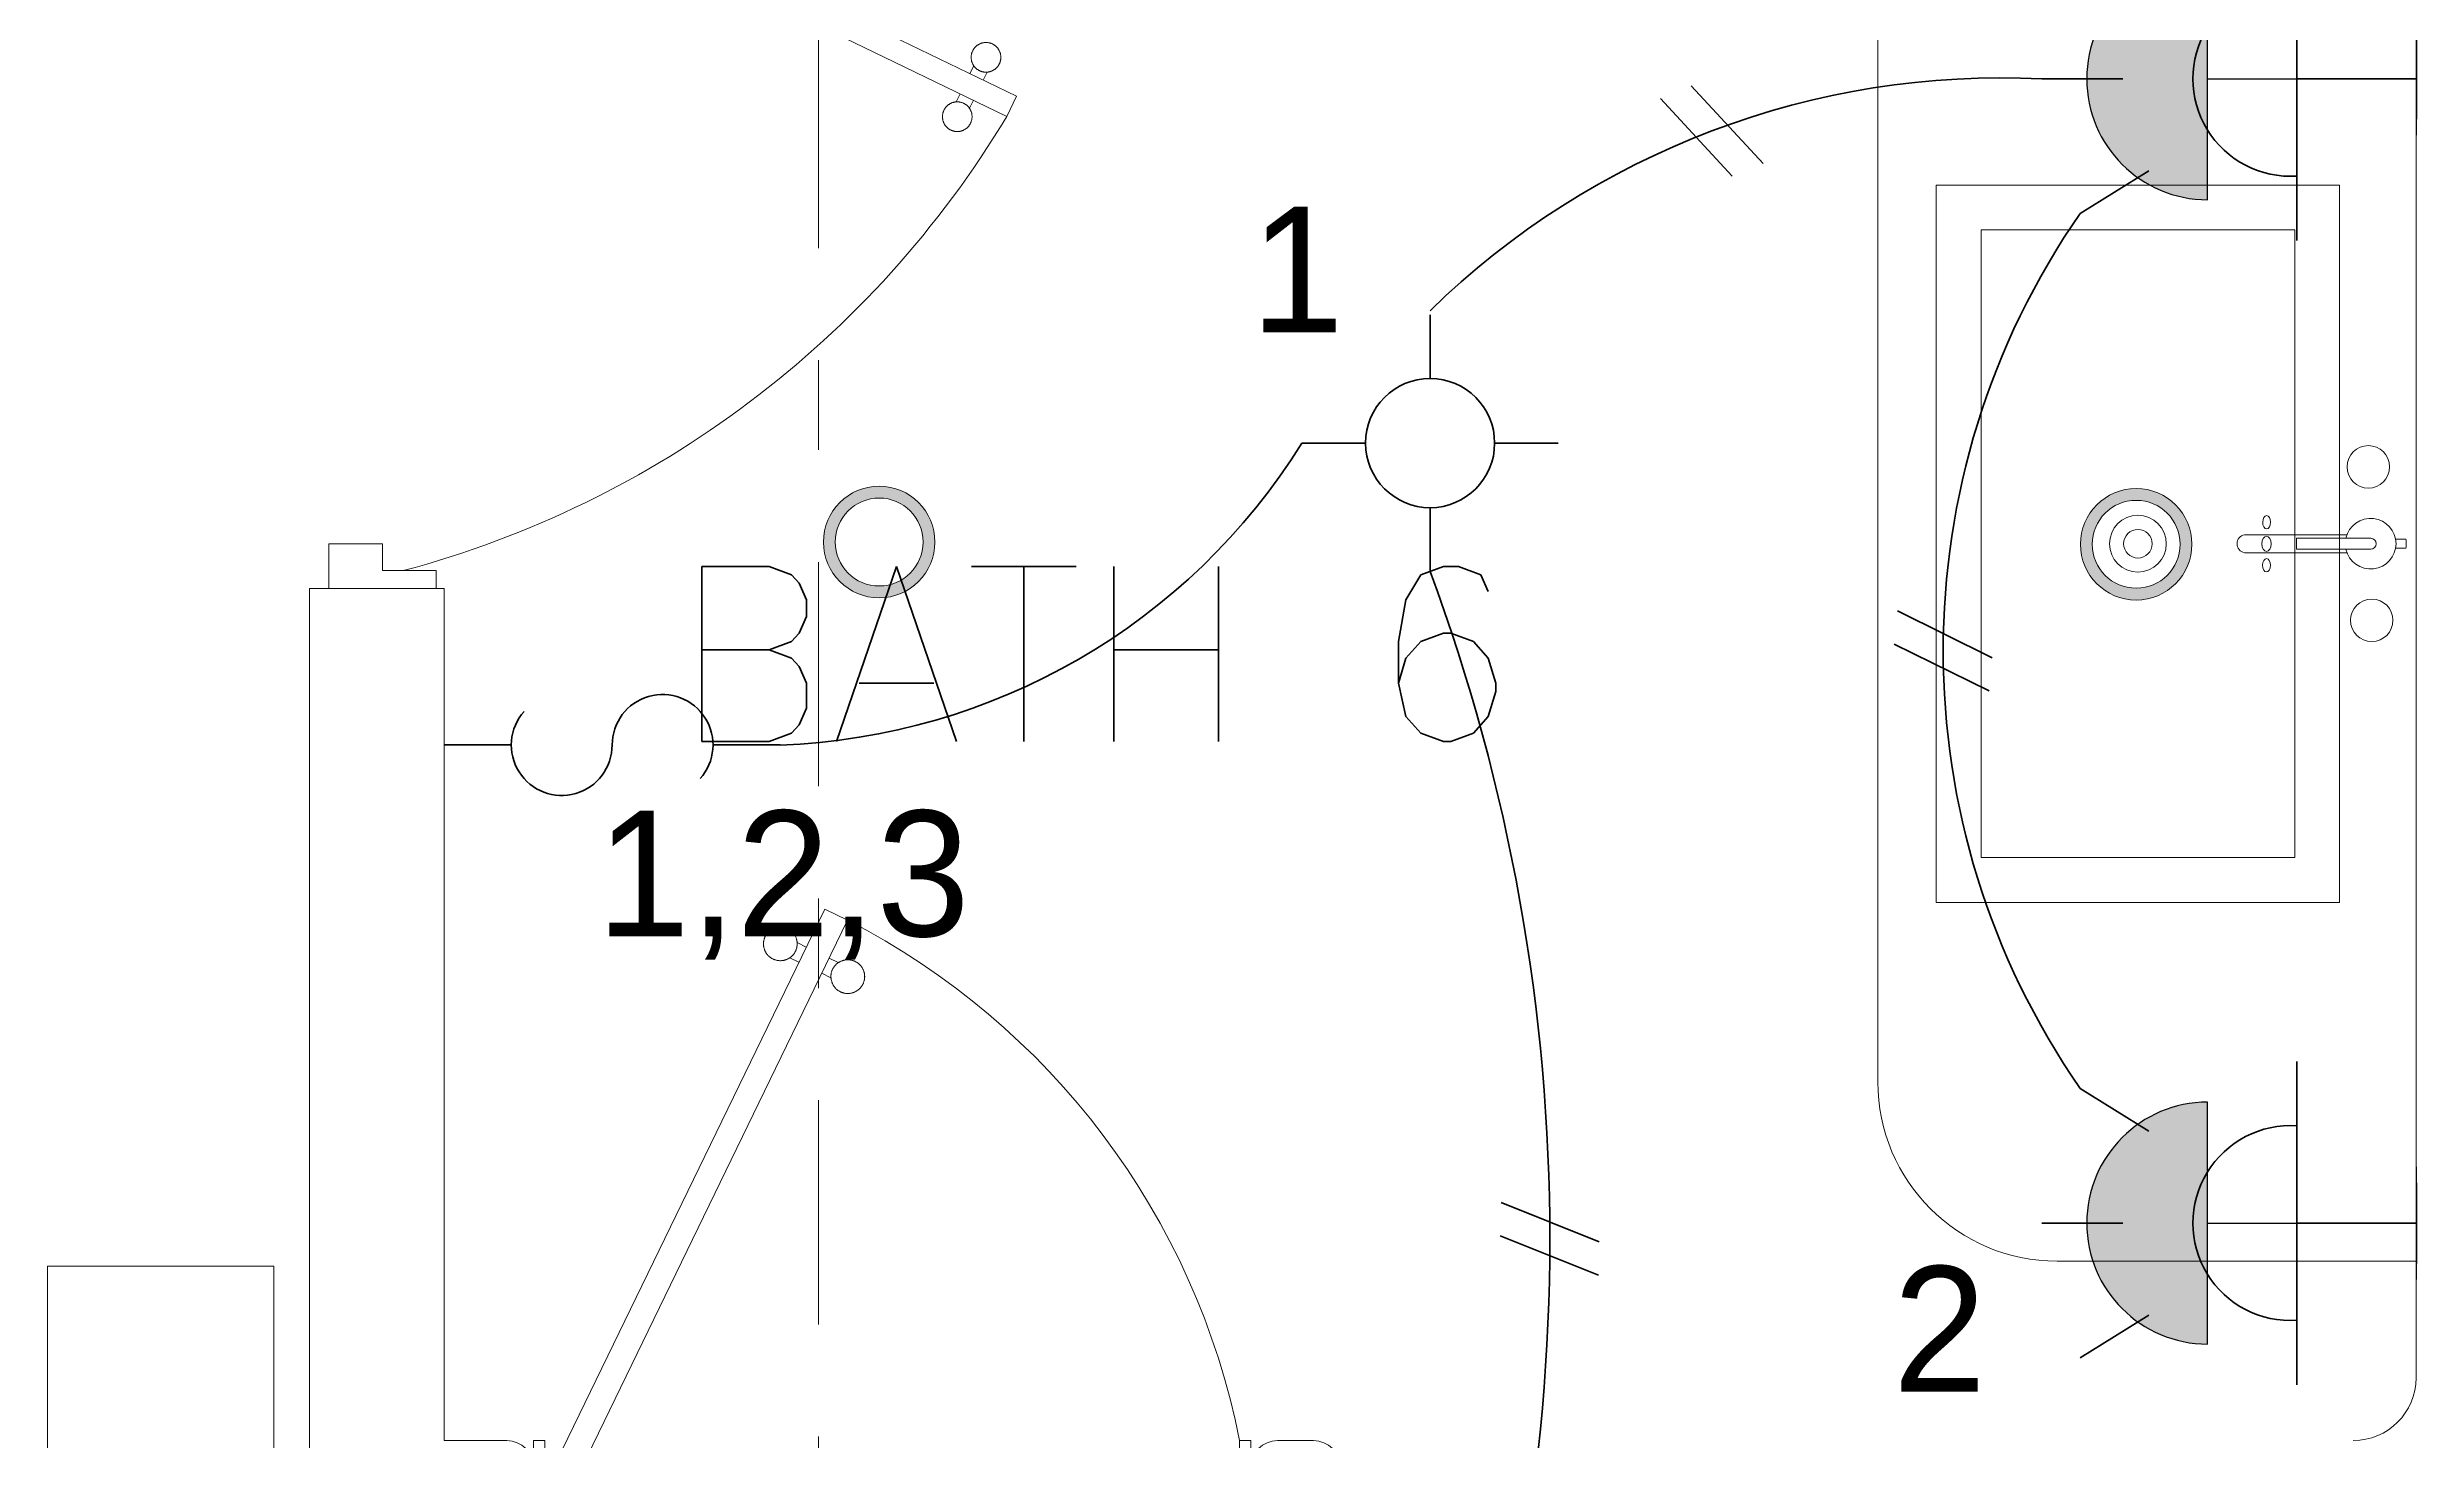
# Model space of a CAD drawing. Header units: metres. Extents: x 14 to 2416, y -346 to 476.
# Drawn here: x 39.859 to 42.502, y -72.826 to -71.273 of the extents above; entities that cross this region are included whole.
import ezdxf

# ---------------------------------------------------------------- set-up
doc = ezdxf.new("R2010")
doc.units = ezdxf.units.M
for name, pattern in [('0', [0]), ('CONTINU', [0]), ('DASHDOT', [1, 0.5, -0.25, 0, -0.25])]:
    doc.linetypes.add(name, pattern=pattern)
doc.layers.get('0').update_dxf_attribs({"linetype": '0', "lineweight": 20})
doc.layers.add('1', color=1, linetype='Continuous')
doc.layers.add('MAVA Luminarias', color=1, linetype='Continuous')
for name, color, linetype, lineweight in [('A-ANNO-TEXT', 20, 'Continuous', 13), ('A-DOOR', 35, 'Continuous', 5), ('A-SECT-IDEN', 251, 'CONTINU', 9), ('A-WALL', 250, 'Continuous', 20), ('baños', 251, 'Continuous', 0), ('E Salida Interruptores', 22, 'Continuous', 40), ('E Salida Luces', 22, 'Continuous', 40), ('E Tuberia Emp Losa', 22, 'Continuous', 40), ('MAVA -LUMINARIAS', 1, 'Continuous', 18), ('MOBILIARIOS', 252, 'Continuous', 0), ('textos', 7, 'Continuous', 0)]:
    doc.layers.add(name, color=color, linetype=linetype, lineweight=lineweight)
doc.styles.add('CENTURY GOTHIC', font='GOTHIC.TTF')
doc.styles.get("Standard").update_dxf_attribs({"font": 'arial.ttf', "height": 0.1875})

# ---------------------------------------------------------------- blocks, each defined once
blk = doc.blocks.new('downlight')
at = {"layer": 'MAVA -LUMINARIAS'}
h = blk.add_hatch(color=3, dxfattribs=at)
h.dxf.hatch_style = 1
h.paths.add_polyline_path([(-5.416, -22.4571, 1), (-5.2917, -22.4571, 1)])
h.paths.add_polyline_path([(-5.3048, -22.4571, -1), (-5.4029, -22.4571, -1)], flags=16)
at = {"layer": 'MAVA -LUMINARIAS', "color": 3}
for radius in [0.0622, 0.049]:
    blk.add_circle((-5.3539, -22.4571), radius, dxfattribs=at)
blk = doc.blocks.new('SCONCE 2')
at = {"layer": 'MAVA Luminarias', "linetype": 'Continuous'}
blk.add_hatch(color=1, dxfattribs=at).paths.add_polyline_path([(0.3422, -0.2405, 1), (-0.169, -0.2405)])
at = {"layer": 'MAVA Luminarias', "color": 1, "linetype": 'Continuous'}
for p, q in [((-0.169, -0.2405), (0.3422, -0.2405)), ((0.0866, -0.2405), (0.0866, -0.6823)), ((-0.0323, -0.6823), (0.2056, -0.6823))]:
    blk.add_line(p, q, dxfattribs=at)
blk.add_arc((0.0866, -0.2405), 0.2556, 0, 180, dxfattribs=at)
blk = doc.blocks.new('P90')
at = {"layer": 'A-DOOR'}
for p, q in [((-0.0476, -0.8576), (0.6364, -0.5264)), ((0.6473, -0.5489), (0.6364, -0.5264)), ((-0.0368, -0.88), (0.6473, -0.5489)), ((0.5843, -0.5517), (0.58, -0.5427)), ((0.5992, -0.5445), (0.5949, -0.5355)), ((0.5952, -0.5741), (0.5995, -0.5831)), ((0.6101, -0.5669), (0.6144, -0.5759)), ((-0.0368, -0.88), (-0.0476, -0.8576))]:
    blk.add_line(p, q, dxfattribs=at)
for points in [[(-0.06, -0.02), (-0.06, -0.05), (-0.12, -0.05), (-0.12, 0), (0, 0), (0, -0.02)], [(-0.0668, -0.88), (-0.0668, -0.85), (-0.1268, -0.85), (-0.1268, -0.9), (-0.0068, -0.9), (-0.0068, -0.88)]]:
    blk.add_lwpolyline(points, close=True, dxfattribs=at)
blk.add_arc((-0.3259, -1.105), 1.1228, 31.0139, 75.0797, dxfattribs=at)
for points in [[(0.5812, -0.5096), (0.5857, -0.5096), (0.5933, -0.5141), (0.5977, -0.5218), (0.5977, -0.5306), (0.5933, -0.5383), (0.5856, -0.5427), (0.5767, -0.5427), (0.5691, -0.5383), (0.5647, -0.5306), (0.5647, -0.5217), (0.5691, -0.514), (0.5768, -0.5096), (0.5812, -0.5096)], [(0.6133, -0.5758), (0.6177, -0.5758), (0.6254, -0.5803), (0.6298, -0.5879), (0.6298, -0.5968), (0.6253, -0.6045), (0.6176, -0.6089), (0.6088, -0.6089), (0.6011, -0.6044), (0.5967, -0.5967), (0.5967, -0.5879), (0.6011, -0.5802), (0.6088, -0.5758), (0.6133, -0.5758)]]:
    blk.add_open_spline(points, degree=2, dxfattribs=at)
blk = doc.blocks.new('A$C3685e79b')
at = {"layer": 'A-DOOR'}
for p, q in [((0.0125, 0.05), (0.3248, 0.6926)), ((0.3248, 0.6926), (0.3503, 0.6802)), ((0.038, 0.0376), (0.3503, 0.6802)), ((0.296, 0.6333), (0.2858, 0.6383)), ((0.3042, 0.6503), (0.294, 0.6552)), ((0.3297, 0.6379), (0.3399, 0.6329)), ((0.3215, 0.621), (0.3317, 0.616)), ((0.038, 0.0376), (0.0125, 0.05))]:
    blk.add_line(p, q, dxfattribs=at)
for points in [[(0, 0), (0.025, 0), (0.025, 0.025), (0.0125, 0.025), (0.0125, 0.1), (0, 0.1), (0, 0)], [(0.8, 0), (0.775, 0), (0.775, 0.025), (0.7875, 0.025), (0.7875, 0.1), (0.8, 0.1), (0.8, 0)]]:
    blk.add_lwpolyline(points, dxfattribs=at)
blk.add_arc((-0.0309, -0.0619), 0.8343, 11.1901, 62.8126, dxfattribs=at)
for points in [[(0.294, 0.6539), (0.294, 0.659), (0.289, 0.6677), (0.2802, 0.6727), (0.2702, 0.6727), (0.2614, 0.6677), (0.2564, 0.6589), (0.2564, 0.6489), (0.2614, 0.6401), (0.2702, 0.6351), (0.2803, 0.6351), (0.289, 0.6401), (0.294, 0.6489), (0.294, 0.6539)], [(0.3693, 0.6173), (0.3693, 0.6224), (0.3642, 0.6311), (0.3555, 0.6361), (0.3454, 0.6361), (0.3367, 0.6311), (0.3316, 0.6224), (0.3317, 0.6123), (0.3367, 0.6035), (0.3454, 0.5985), (0.3555, 0.5985), (0.3643, 0.6036), (0.3693, 0.6123), (0.3693, 0.6173)]]:
    blk.add_open_spline(points, degree=2, dxfattribs=at)
blk = doc.blocks.new('A$C8d867532')
at = {"layer": 'baños', "linetype": 'Continuous'}
blk.add_line((0.0395, 0.4062, 0), (0.1223, 0.4062, 0.0004), dxfattribs=at)
at = {"layer": 'baños'}
for points in [[(0.0743, 0.8), (0.5243, 0.8), (0.5243, 0), (0.0743, 0)], [(0.1243, 0.75), (0.4743, 0.75), (0.4743, 0.05), (0.1243, 0.05)]]:
    blk.add_lwpolyline(points, close=True, dxfattribs=at)
at = {"layer": 'baños', "linetype": 'Continuous'}
blk.add_lwpolyline([(0.0672, 0.3939, -9.082434), (0.0672, 0.4062)], format="xyb", dxfattribs=at)
for points, elevation in [([(0.0114, 0.405), (0.0005, 0.405), (0, 0.4043), (0, 0.3957)], 0), ([(0.1223, 0.4062), (0.1223, 0.3939)], 0.0004), ([(0, 0.3957), (0.0005, 0.395), (0.0114, 0.395)], 0)]:
    blk.add_lwpolyline(points, dxfattribs=dict(at, elevation=elevation))
at = {"layer": 'baños', "linetype": 'Continuous', "elevation": 0}
for points in [[(0.0333, 0.4, -0.385153), (0.0395, 0.4062), (0.0395, 0.4062)], [(0.0333, 0.4, 0.385153), (0.0395, 0.3939), (0.0395, 0.3939)], [(0.0661, 0.4101), (0.1804, 0.4101, -0.363105), (0.1887, 0.4, -0.363105), (0.1804, 0.39), (0.0661, 0.39)]]:
    blk.add_lwpolyline(points, format="xyb", dxfattribs=at)
at = {"layer": 'baños', "linetype": 'Continuous', "extrusion": (1.31781e-06, -1, -8.43443e-26), "elevation": -0.3939}
blk.add_lwpolyline([(0.1223, 0.0004), (0.0395, 0)], close=True, dxfattribs=at)
at = {"layer": 'baños', "linetype": 'Continuous'}
for centre, radius in [((0.0422, 0.4857), 0.0237), ((0.2993, 0.4), 0.0317), ((0.2993, 0.4), 0.0159), ((0.0384, 0.3146), 0.0237)]:
    blk.add_circle(centre, radius, dxfattribs=at)
at = {"layer": 'baños', "linetype": 'Continuous', "extrusion": (3.61622e-27, 8.43443e-26, -1)}
for centre, major_axis, ratio in [((0.1557, 0.424), (0.00005, -0.0075), 0.581577), ((0.1558, 0.4), (0, -0.0085), 0.599546), ((0.1558, 0.376), (0.00005, -0.0075), 0.581577)]:
    blk.add_ellipse(centre, major_axis=major_axis, ratio=ratio, dxfattribs=at)
at = {"layer": 'baños', "linetype": 'Continuous', "flags": 8}
for tag, p in [('TRADENAME', (0.1887, 0.4, 0)), ('MODELNUMBER', (0.1887, 0.4, 0)), ('MATERIAL', (0.1888, 0.4, 0)), ('PRODUCT', (0.1888, 0.4, 0))]:
    blk.add_attdef(tag, p, '', height=0.0000254, rotation=270.0001, dxfattribs=at)
at = {"layer": 'baños', "linetype": 'Continuous'}
for tag, p in [('MATERIAL', (0.299, 0.3999)), ('PRODUCT', (0.299, 0.3999)), ('TRADENAME', (0.2991, 0.3999)), ('MODELNUMBER', (0.2991, 0.3999))]:
    blk.add_attdef(tag, p, '', height=0.0000254, rotation=90.0001, dxfattribs=at)
blk = doc.blocks.new('PL BASE 1N NASAS 09')
at = {"layer": 'A-WALL'}
for p, q in [((-107.8811, -35.5197), (-107.8811, -37.3797)), ((-110.2311, -39.9197), (-110.2311, -36.4997)), ((-110.0811, -36.4997), (-110.2311, -36.4997)), ((-110.0811, -36.4997), (-110.0811, -37.4497)), ((-110.0111, -37.4497), (-110.0811, -37.4497)), ((-109.1111, -37.4497), (-109.1511, -37.4497))]:
    blk.add_line(p, q, dxfattribs=at)
for centre, radius, start, end in [((-107.9511, -37.3797), 0.07, 270, 0), ((-110.0111, -37.4797), 0.03, 0, 90), ((-109.1511, -37.4797), 0.03, 90, 180), ((-109.1111, -37.4797), 0.03, 0, 90)]:
    blk.add_arc(centre, radius, start, end, dxfattribs=at)
at = {"layer": 'baños'}
for p, q in [((-108.4815, -35.8497), (-108.4815, -37.0497)), ((-108.2815, -37.2497), (-107.8815, -37.2497))]:
    blk.add_line(p, q, dxfattribs=at)
blk.add_arc((-108.2815, -37.0497), 0.2, 180, 270, dxfattribs=at)
blk.add_blockref('A$C3685e79b', (-109.9811, -37.5497))
at = {"layer": '1'}
ref = blk.add_blockref('A$C8d867532', (-107.8921, -36.8497), dxfattribs=dict(at, xscale=-1))
ref.add_attrib('MATERIAL', 'VITREOUS CHINA', (-108.1911, -36.4498), dxfattribs={"layer": 'baños', "linetype": 'Continuous', "height": 0.0000254, "rotation": 89.9999})
ref.add_attrib('PRODUCT', 'BATHROOM SINK', (-108.1911, -36.4498), dxfattribs={"layer": 'baños', "linetype": 'Continuous', "height": 0.0000254, "rotation": 89.9999})
ref.add_attrib('TRADENAME', 'VOX', (-108.1912, -36.4498), dxfattribs={"layer": 'baños', "linetype": 'Continuous', "height": 0.0000254, "rotation": 89.9999})
ref.add_attrib('MODELNUMBER', 'K-5373', (-108.1912, -36.4498), dxfattribs={"layer": 'baños', "linetype": 'Continuous', "height": 0.0000254, "rotation": 89.9999})
ref.add_attrib('MATERIAL', 'BRASS', (-108.0809, -36.4497, 0), dxfattribs={"layer": 'baños', "linetype": 'Continuous', "height": 0.0000254, "rotation": 269.9999})
ref.add_attrib('PRODUCT', 'FAUCETS', (-108.0809, -36.4497, 0), dxfattribs={"layer": 'baños', "linetype": 'Continuous', "height": 0.0000254, "rotation": 269.9999})
ref.add_attrib('TRADENAME', 'PURIST', (-108.0808, -36.4497, 0), dxfattribs={"layer": 'baños', "linetype": 'Continuous', "height": 0.0000254, "rotation": 269.9999})
ref.add_attrib('MODELNUMBER', 'K-14404-4A', (-108.0808, -36.4497, 0), dxfattribs={"layer": 'baños', "linetype": 'Continuous', "height": 0.0000254, "rotation": 269.9999})
at = {"layer": 'A-DOOR', "xscale": -1, "rotation": 180}
blk.add_blockref('P90', (-110.0897, -36.4997), dxfattribs=at)
at = {"layer": 'textos', "insert": (-109.9607, -36.6702), "char_height": 0.195, "width": 3.404877, "attachment_point": 7}
blk.add_mtext('{\\Fromans|c0; BATH 6}', dxfattribs=at)
blk = doc.blocks.new('A$C58f5b6b7')
at = {"layer": 'MOBILIARIOS'}
for points in [[(0, 0.2526), (2, 0.2526), (2, 0), (0, 0)], [(0.382, 0.1596), (0.382, 0.1691), (1.618, 0.1691), (1.618, 0.1596)]]:
    blk.add_lwpolyline(points, close=True, dxfattribs=at)
for points in [[(1.6059, 0.1595), (1.5823, 0.1372), (1, 0.1372), (0.4177, 0.1372), (0.3941, 0.1595)], [(1.5823, 0.1372), (1.54, 0.0973), (0.46, 0.0973), (0.4177, 0.1372)]]:
    blk.add_lwpolyline(points, dxfattribs=at)
for points, degree in [([(0.4512, 0.2382, -0.0047), (0.4469, 0.2461, -0.0047), (0.4415, 0.2461, -0.0047), (0.4325, 0.2461, -0.0047), (0.4368, 0.237, -0.0047)], 3), ([(0.4885, 0.1691, -0.0047), (0.4698, 0.2037, -0.0047), (0.4512, 0.2382, -0.0047)], 2), ([(1.5115, 0.1691, -0.0047), (1.5302, 0.2037, -0.0047), (1.5488, 0.2382, -0.0047)], 2), ([(1.5488, 0.2382, -0.0047), (1.5531, 0.2461, -0.0047), (1.5585, 0.2461, -0.0047), (1.5675, 0.2461, -0.0047), (1.5632, 0.237, -0.0047)], 3), ([(0.4368, 0.237, -0.0047), (0.4526, 0.2031, -0.0047), (0.4683, 0.1691, -0.0047)], 2), ([(1.5632, 0.237, -0.0047), (1.5474, 0.2031, -0.0047), (1.5317, 0.1691, -0.0047)], 2), ([(0.4368, 0.0172, -0.0047), (0.4554, 0.0572, -0.0047), (0.474, 0.0973, -0.0047)], 2), ([(0.4951, 0.0973, -0.0047), (0.4731, 0.0566, -0.0047), (0.4512, 0.016, -0.0047)], 2), ([(1.5049, 0.0973), (1.5269, 0.0566), (1.5488, 0.016)], 2), ([(1.5632, 0.0172), (1.5446, 0.0572), (1.526, 0.0973)], 2)]:
    blk.add_open_spline(points, degree=degree, dxfattribs=at)
for points in [[(0.4512, 0.016, -0.0047), (0.4469, 0.0081, -0.0047), (0.4415, 0.0081, -0.0047), (0.4325, 0.0081, -0.0047), (0.4368, 0.0172, -0.0047)], [(1.5488, 0.016), (1.5531, 0.0081), (1.5585, 0.0081), (1.5675, 0.0081), (1.5632, 0.0172)]]:
    blk.add_open_spline(points, degree=3, knots=[-0.08544201, -0.08544201, -0.08544201, -0.08544201, -0.04272101, 0, 0, 0, 0], dxfattribs=at)
blk = doc.blocks.new('PL MUEBLES 1N NASAS 09')
at = {"layer": 'baños'}
blk.add_blockref('PL BASE 1N NASAS 09', (162.2615, 88.2033), dxfattribs=at)
at = {"layer": 'MOBILIARIOS', "rotation": 90.00000000000001}
blk.add_blockref('A$C58f5b6b7', (51.9905, 48.9481, 0.0047), dxfattribs=at)
blk = doc.blocks.new('A$Cbef68299')
blk.add_blockref('PL MUEBLES 1N NASAS 09', (-30.7659, -32.0535))
blk = doc.blocks.new('A$Cc5be7df0')
at = {"layer": 'A-SECT-IDEN', "linetype": 'DASHDOT', "ltscale": 0.5}
blk.add_line((25.9817, 40.6167), (25.9817, 16.2574), dxfattribs=at)
at = {"layer": 'A-ANNO-TEXT'}
blk.add_blockref('A$Cbef68299', (4.1493, 17.337), dxfattribs=at)
blk = doc.blocks.new('*U463')
at = {"layer": 'E Salida Interruptores'}
for p, q in [((0, -0.075), (0, 0)), ((0, -0.3), (0, -0.375))]:
    blk.add_line(p, q, dxfattribs=at)
for centre, start, end in [((0, -0.13125), 270, 131.81031), ((0, -0.24375), 90, 311.81031)]:
    blk.add_arc(centre, 0.05625, start, end, dxfattribs=at)
blk = doc.blocks.new('*U370')
for p, q in [((0.025, 1.368), (-1.049, -1.483)), ((0.987, 1.368), (-0.088, -1.483))]:
    blk.add_line(p, q)
blk = doc.blocks.new('*U634')
at = {"xscale": 0.03937007874015751, "yscale": 0.03937007874015751, "zscale": 0.03937007874015751, "rotation": 358.7257033245428}
blk.add_blockref('*U370', (0.0013, 0.0022), dxfattribs=at)
blk = doc.blocks.new('*U537')
at = {"layer": 'E Salida Luces', "linetype": 'Continuous'}
for p, q in [((0, 0.3583), (0, 0.1807)), ((-0.3576, 0.0007), (-0.18, 0.0007)), ((0.18, 0.0007), (0.3576, 0.0007)), ((0, -0.1793), (0, -0.3569))]:
    blk.add_line(p, q, dxfattribs=at)
blk.add_circle((0, 0.0007), 0.18, dxfattribs=at)
blk = doc.blocks.new('*U386')
at = {"layer": 'E Salida Luces'}
for p, q in [((-0.2226, 0.1502), (-0.2226, 0.3004)), ((-0.6254, 0.2502), (-0.4978, 0.171)), ((-0.2226, 0.1502), (-0.2226, -0.1502)), ((0, -0.0751), (0, 0.0751)), ((-0.2226, 0), (0, 0)), ((-0.6968, 0), (-0.5466, 0)), ((-0.6254, -0.2502), (-0.4978, -0.1711)), ((-0.2226, -0.3004), (-0.2226, -0.1502))]:
    blk.add_line(p, q, dxfattribs=at)
blk.add_arc((-0.2348, 0), 0.1811, 86.1195, 273.8805, dxfattribs=at)
blk = doc.blocks.new('*U625')
at = {"xscale": 0.03937007874015749, "yscale": 0.03937007874015749, "zscale": 0.03937007874015749, "rotation": 174.4784380161597}
blk.add_blockref('*U370', (-0.0014, -0.0021), dxfattribs=at)
blk = doc.blocks.new('*U639')
at = {"xscale": 0.03937007874015749, "yscale": 0.03937007874015749, "zscale": 0.03937007874015749, "rotation": 247.9120696611845}
blk.add_blockref('*U370', (0.0016, -0.002), dxfattribs=at)

msp = doc.modelspace()

# ---------------------------------------------------------------- linework, layer by layer
at = {"layer": 'E Salida Luces'}
for centre, radius, start, end in [((42.0391, -72.2191), 0.9125, 87.1742, 134.3192), ((42.8286, -71.9456), 0.8546, 145.1928, 214.8072), ((40.6512, -71.3353), 0.7157, 272.031, 328.062), ((39.3953, -72.6011), 2.1399, 339.6493, 20.3507)]:
    msp.add_arc(centre, radius, start, end, dxfattribs=at)

# ---------------------------------------------------------------- block references
at = {"layer": 'A-ANNO-TEXT'}
msp.add_blockref('A$Cc5be7df0', (14.7377, -108.8632), dxfattribs=at)
at = {"layer": 'E Salida Luces', "color": 1, "xscale": -0.6, "yscale": 0.6, "zscale": 0.6, "rotation": 180}
for p in [(42.5022, -71.3077), (42.5022, -72.5836)]:
    msp.add_blockref('*U386', p, dxfattribs=at)
at = {"layer": 'E Salida Luces', "xscale": 0.4, "yscale": 0.4, "zscale": 0.4, "rotation": 180}
msp.add_blockref('*U537', (41.4016, -71.7136), dxfattribs=at)
at = {"layer": 'E Tuberia Emp Losa', "yscale": 0.9842519685039484, "zscale": 0.9842519685039484, "rotation": 270}
for name, p, xscale in [('*U639', (41.7158, -71.3658), -0.9842519685039484), ('*U625', (41.974, -71.9456), 0.9842519685039484), ('*U634', (41.5351, -72.6011), 0.9842519685039484)]:
    msp.add_blockref(name, p, dxfattribs=dict(at, xscale=xscale))
at = {"layer": 'E Tuberia Emp Losa', "xscale": -1, "rotation": 90}
msp.add_blockref('*U463', (40.3016, -72.0505), dxfattribs=at)
at = {"layer": 'MAVA Luminarias', "linetype": 'Continuous', "xscale": 0.5277282914889166, "yscale": 0.5277282914889166, "zscale": 0.5277282914889166, "rotation": 90}
for p in [(42.1421, -71.3534), (42.1421, -72.6293)]:
    msp.add_blockref('SCONCE 2', p, dxfattribs=at)
at = {"layer": 'MAVA Luminarias'}
for p in [(46.1409, -49.3671), (47.5432, -49.3696)]:
    msp.add_blockref('downlight', p, dxfattribs=at)

# ---------------------------------------------------------------- texts
at = {"layer": 'E Tuberia Emp Losa', "char_height": 0.14, "attachment_point": 5, "style": 'CENTURY GOTHIC'}
for s, insert, width in [('1 ', (41.2534, -71.5203), 0.276812), ('1,2,3 ', (40.6799, -72.2067), 0.836737), ('2 ', (41.97, -72.7017), 0.276812)]:
    msp.add_mtext(s, dxfattribs=dict(at, insert=insert, width=width))

doc.saveas('drawing.dxf')
